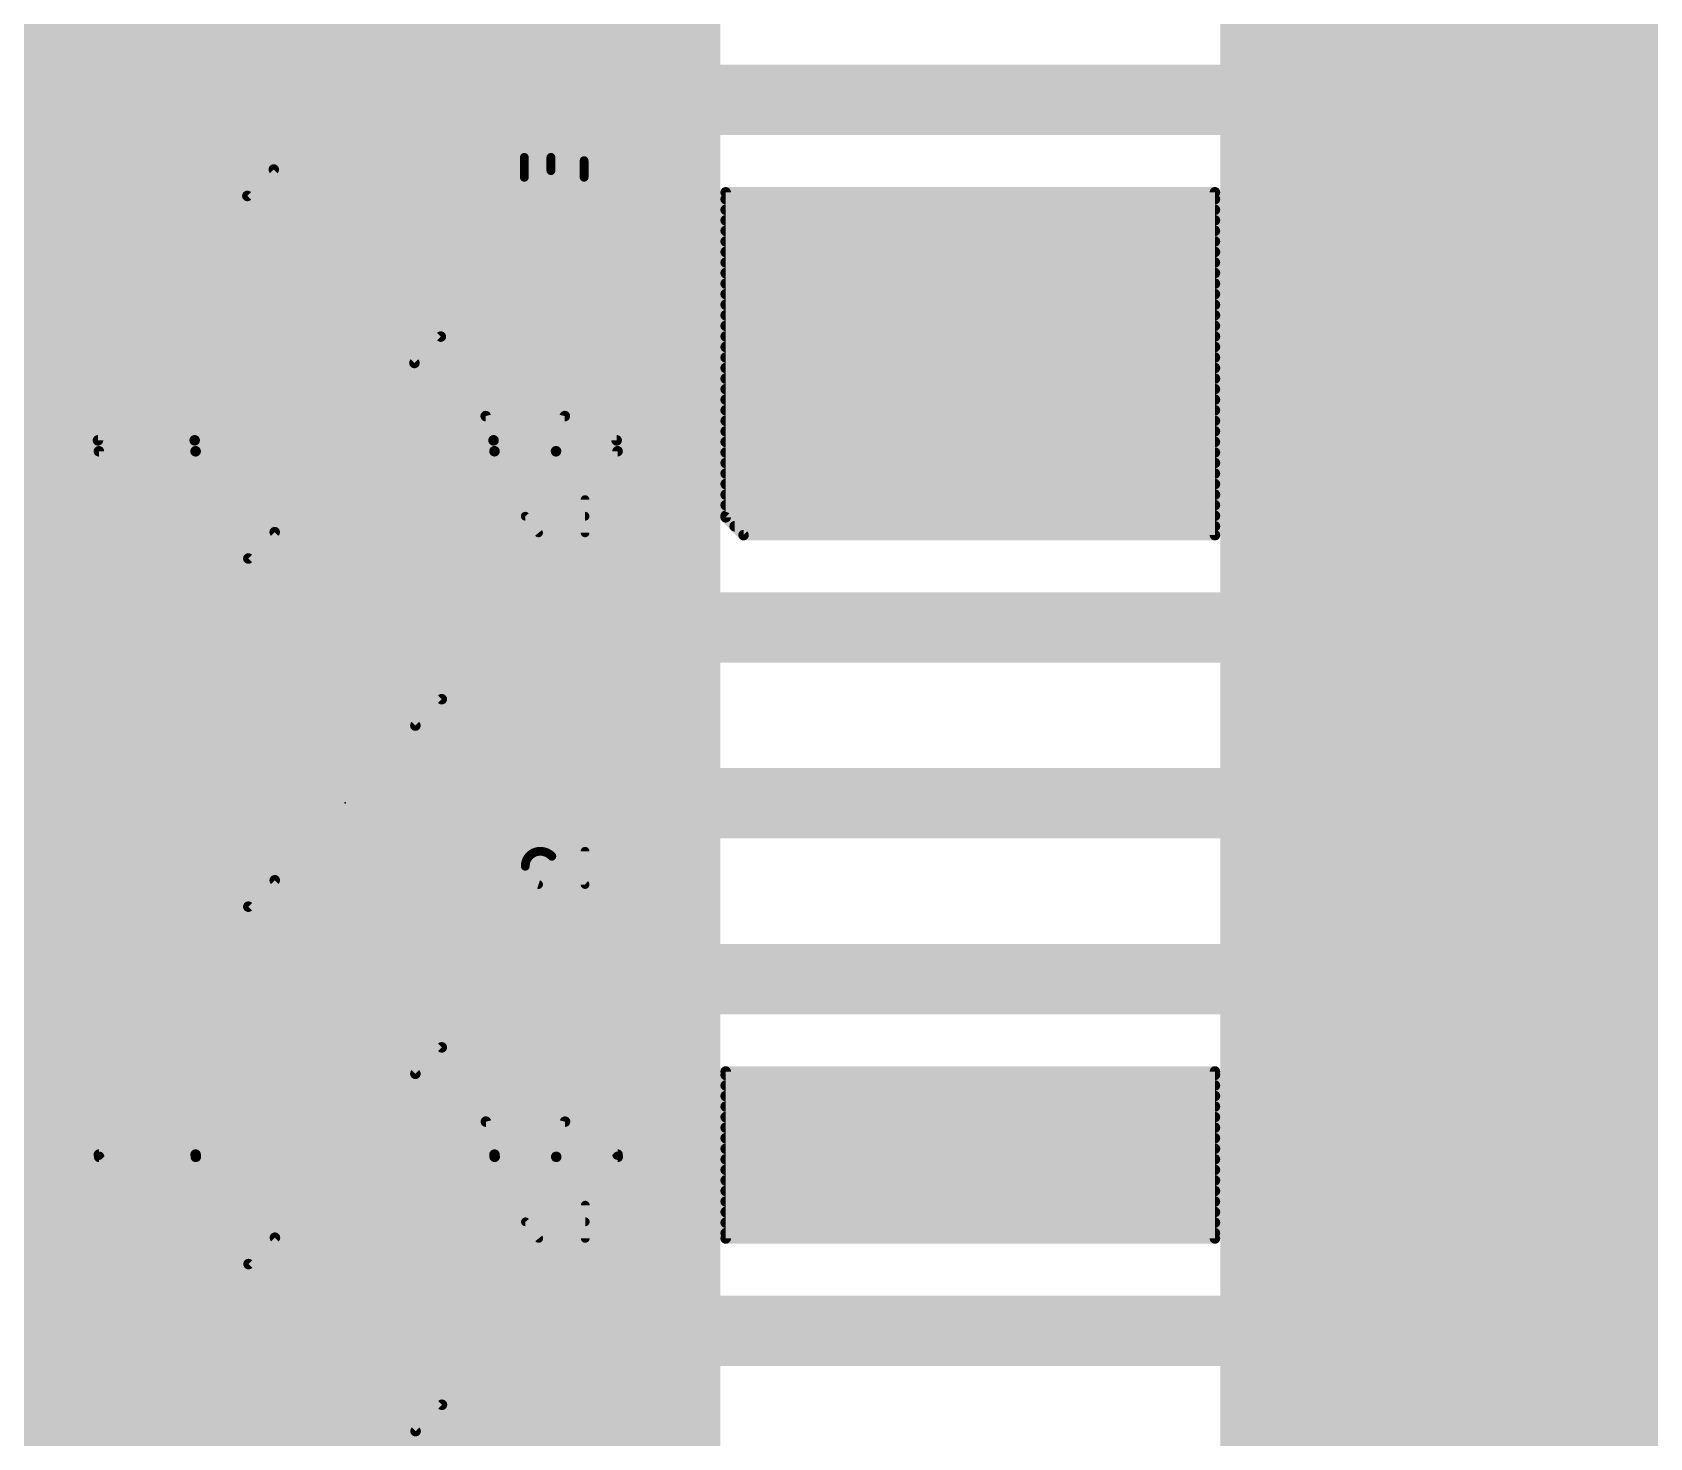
# Model space of a CAD drawing. Extents: x -14 to 106, y -12 to 107.
# Drawn here: x 24.67 to 48.03, y 26.76 to 47.06 of the extents above; entities that cross this region are included whole.
import ezdxf

# ---------------------------------------------------------------- set-up
doc = ezdxf.new("R2010")
doc.units = 0
for name, color, linetype in [('16', 132, 'CONTINUOUS'), ('17', 110, 'CONTINUOUS'), ('21', 253, 'CONTINUOUS'), ('23', 53, 'CONTINUOUS'), ('42', 132, 'CONTINUOUS'), ('51', 253, 'CONTINUOUS')]:
    doc.layers.add(name, color=color, linetype=linetype)

# ---------------------------------------------------------------- blocks, each defined once
blk = doc.blocks.new('RECT')
blk.add_solid([(-0.5, -0.5), (0.5, -0.5), (-0.5, 0.5), (0.5, 0.5)])
blk = doc.blocks.new('OFFSETP100')
at = {"const_width": 1}
blk.add_lwpolyline([(0, 0), (1, 0)], dxfattribs=at)
at = {"const_width": 0.5}
for points in [[(0, 0.25, 1), (0, -0.25)], [(1, -0.25, 1), (1, 0.25)]]:
    blk.add_lwpolyline(points, format="xyb", dxfattribs=at)
blk = doc.blocks.new('LONGP100')
at = {"const_width": 1}
blk.add_lwpolyline([(-0.5, 0), (0.5, 0)], dxfattribs=at)
at = {"const_width": 0.5}
for points in [[(-0.5, 0.25, 1), (-0.5, -0.25)], [(0.5, -0.25, 1), (0.5, 0.25)]]:
    blk.add_lwpolyline(points, format="xyb", dxfattribs=at)

msp = doc.modelspace()

# ---------------------------------------------------------------- linework, layer by layer
at = {"layer": '16'}
for points, const_width in [([(31.7748, 46.0872), (29.1734, 48.6886)], 1.016), ([(45.4055, 46.0872), (31.7748, 46.0872)], 1.016), ([(34.6858, 40.0593), (34.6858, 44.753)], 0.1524), ([(34.6858, 44.753), (41.7536, 44.753)], 0.1524), ([(34.6858, 44.6532), (41.7536, 44.6532)], 0.1524), ([(41.7536, 44.753), (41.7536, 39.8014)], 0.1524), ([(34.6858, 44.5008), (41.7536, 44.5008)], 0.1524), ([(34.6858, 44.3484), (41.7536, 44.3484)], 0.1524), ([(34.391, 38.4672), (29.1734, 43.6848)], 1.016), ([(34.6858, 44.196), (41.7536, 44.196)], 0.1524), ([(34.6858, 44.0436), (41.7536, 44.0436)], 0.1524), ([(34.6858, 43.8912), (41.7536, 43.8912)], 0.1524), ([(34.6858, 43.7388), (41.7536, 43.7388)], 0.1524), ([(34.6858, 43.5864), (41.7536, 43.5864)], 0.1524), ([(34.6858, 43.434), (41.7536, 43.434)], 0.1524), ([(34.6858, 43.2816), (41.7536, 43.2816)], 0.1524), ([(34.6858, 43.1292), (41.7536, 43.1292)], 0.1524), ([(34.6858, 42.9768), (41.7536, 42.9768)], 0.1524), ([(34.6858, 42.8244), (41.7536, 42.8244)], 0.1524), ([(34.6858, 42.672), (41.7536, 42.672)], 0.1524), ([(34.6858, 42.5196), (41.7536, 42.5196)], 0.1524), ([(34.6858, 42.3672), (41.7536, 42.3672)], 0.1524), ([(34.6858, 42.2148), (41.7536, 42.2148)], 0.1524), ([(34.6858, 42.0624), (41.7536, 42.0624)], 0.1524), ([(34.6858, 41.91), (41.7536, 41.91)], 0.1524), ([(34.6858, 41.7576), (41.7536, 41.7576)], 0.1524), ([(34.6858, 41.6052), (41.7536, 41.6052)], 0.1524), ([(34.6858, 41.4528), (41.7536, 41.4528)], 0.1524), ([(34.6858, 41.3004), (41.7536, 41.3004)], 0.1524), ([(34.6858, 41.148), (41.7536, 41.148)], 0.1524), ([(34.6858, 40.9956), (41.7536, 40.9956)], 0.1524), ([(34.6858, 40.8432), (41.7536, 40.8432)], 0.1524), ([(34.6858, 40.6908), (41.7536, 40.6908)], 0.1524), ([(34.6858, 40.5384), (41.7536, 40.5384)], 0.1524), ([(34.6858, 40.386), (41.7536, 40.386)], 0.1524), ([(34.6858, 40.2336), (41.7536, 40.2336)], 0.1524), ([(34.6858, 40.0812), (41.7536, 40.0812)], 0.1524), ([(34.9437, 39.8014), (34.6858, 40.0593)], 0.1524), ([(34.8163, 39.9288), (41.7536, 39.9288)], 0.1524), ([(41.7536, 39.8014), (34.9437, 39.8014)], 0.1524), ([(31.707, 35.9272), (29.1869, 38.4472)], 1.016), ([(45.4055, 38.4672), (34.391, 38.4672)], 1.016), ([(45.4055, 35.9272), (31.707, 35.9272)], 1.016), ([(29.2178, 33.3872), (29.1869, 33.418)], 1.016), ([(45.4055, 33.3872), (29.2178, 33.3872)], 1.016), ([(34.6858, 29.6414), (34.6858, 32.053)], 0.1524), ([(34.6858, 32.053), (41.7536, 32.053)], 0.1524), ([(34.6858, 32.004), (41.7536, 32.004)], 0.1524), ([(41.7536, 32.053), (41.7536, 29.6414)], 0.1524), ([(34.6858, 31.8516), (41.7536, 31.8516)], 0.1524), ([(34.6858, 31.6992), (41.7536, 31.6992)], 0.1524), ([(34.6858, 31.5468), (41.7536, 31.5468)], 0.1524), ([(34.6858, 31.3944), (41.7536, 31.3944)], 0.1524), ([(34.6858, 31.242), (41.7536, 31.242)], 0.1524), ([(34.6858, 31.0896), (41.7536, 31.0896)], 0.1524), ([(34.6858, 30.9372), (41.7536, 30.9372)], 0.1524), ([(34.6858, 30.7848), (41.7536, 30.7848)], 0.1524), ([(34.6858, 30.6324), (41.7536, 30.6324)], 0.1524), ([(34.6858, 30.48), (41.7536, 30.48)], 0.1524), ([(34.6858, 30.3276), (41.7536, 30.3276)], 0.1524), ([(34.6858, 30.1752), (41.7536, 30.1752)], 0.1524), ([(34.6858, 30.0228), (41.7536, 30.0228)], 0.1524), ([(34.6858, 29.8704), (41.7536, 29.8704)], 0.1524), ([(34.6858, 29.718), (41.7536, 29.718)], 0.1524), ([(41.7536, 29.6414), (34.6858, 29.6414)], 0.1524), ([(29.2418, 28.3072), (29.1899, 28.2552)], 1.016), ([(45.4055, 28.3072), (29.2418, 28.3072)], 1.016)]:
    msp.add_lwpolyline(points, dxfattribs=dict(at, const_width=const_width))
for points, const_width in [([(31.7748, 46.3412, 1), (31.7748, 45.8332)], 0.508), ([(31.5952, 45.9076, 1), (31.9544, 46.2668)], 0.508), ([(45.4055, 45.8332, 1), (45.4055, 46.3412)], 0.508), ([(34.7239, 44.753, 1), (34.6477, 44.753)], 0.0762), ([(34.6858, 44.7911, 1), (34.6858, 44.7149)], 0.0762), ([(34.6858, 44.6913, 1), (34.6858, 44.6151)], 0.0762), ([(41.7917, 44.753, 1), (41.7155, 44.753)], 0.0762), ([(41.7536, 44.7149, 1), (41.7536, 44.7911)], 0.0762), ([(41.7536, 44.6151, 1), (41.7536, 44.6913)], 0.0762), ([(34.6858, 44.5389, 1), (34.6858, 44.4627)], 0.0762), ([(34.6858, 44.3865, 1), (34.6858, 44.3103)], 0.0762), ([(41.7536, 44.4627, 1), (41.7536, 44.5389)], 0.0762), ([(41.7536, 44.3103, 1), (41.7536, 44.3865)], 0.0762), ([(29.353, 43.8644, 1), (28.9938, 43.5052)], 0.508), ([(34.6858, 44.2341, 1), (34.6858, 44.1579)], 0.0762), ([(41.7536, 44.1579, 1), (41.7536, 44.2341)], 0.0762), ([(34.6858, 44.0817, 1), (34.6858, 44.0055)], 0.0762), ([(34.6858, 43.9293, 1), (34.6858, 43.8531)], 0.0762), ([(41.7536, 44.0055, 1), (41.7536, 44.0817)], 0.0762), ([(41.7536, 43.8531, 1), (41.7536, 43.9293)], 0.0762), ([(34.6858, 43.7769, 1), (34.6858, 43.7007)], 0.0762), ([(41.7536, 43.7007, 1), (41.7536, 43.7769)], 0.0762), ([(34.6858, 43.6245, 1), (34.6858, 43.5483)], 0.0762), ([(34.6858, 43.4721, 1), (34.6858, 43.3959)], 0.0762), ([(41.7536, 43.5483, 1), (41.7536, 43.6245)], 0.0762), ([(41.7536, 43.3959, 1), (41.7536, 43.4721)], 0.0762), ([(34.6858, 43.3197, 1), (34.6858, 43.2435)], 0.0762), ([(41.7536, 43.2435, 1), (41.7536, 43.3197)], 0.0762), ([(34.6858, 43.1673, 1), (34.6858, 43.0911)], 0.0762), ([(34.6858, 43.0149, 1), (34.6858, 42.9387)], 0.0762), ([(41.7536, 43.0911, 1), (41.7536, 43.1673)], 0.0762), ([(41.7536, 42.9387, 1), (41.7536, 43.0149)], 0.0762), ([(34.6858, 42.8625, 1), (34.6858, 42.7863)], 0.0762), ([(41.7536, 42.7863, 1), (41.7536, 42.8625)], 0.0762), ([(34.6858, 42.7101, 1), (34.6858, 42.6339)], 0.0762), ([(34.6858, 42.5577, 1), (34.6858, 42.4815)], 0.0762), ([(41.7536, 42.6339, 1), (41.7536, 42.7101)], 0.0762), ([(41.7536, 42.4815, 1), (41.7536, 42.5577)], 0.0762), ([(34.6858, 42.4053, 1), (34.6858, 42.3291)], 0.0762), ([(34.6858, 42.2529, 1), (34.6858, 42.1767)], 0.0762), ([(41.7536, 42.3291, 1), (41.7536, 42.4053)], 0.0762), ([(41.7536, 42.1767, 1), (41.7536, 42.2529)], 0.0762), ([(34.6858, 42.1005, 1), (34.6858, 42.0243)], 0.0762), ([(41.7536, 42.0243, 1), (41.7536, 42.1005)], 0.0762), ([(34.6858, 41.9481, 1), (34.6858, 41.8719)], 0.0762), ([(34.6858, 41.7957, 1), (34.6858, 41.7195)], 0.0762), ([(41.7536, 41.8719, 1), (41.7536, 41.9481)], 0.0762), ([(41.7536, 41.7195, 1), (41.7536, 41.7957)], 0.0762), ([(34.6858, 41.6433, 1), (34.6858, 41.5671)], 0.0762), ([(41.7536, 41.5671, 1), (41.7536, 41.6433)], 0.0762), ([(34.6858, 41.4909, 1), (34.6858, 41.4147)], 0.0762), ([(34.6858, 41.3385, 1), (34.6858, 41.2623)], 0.0762), ([(41.7536, 41.4147, 1), (41.7536, 41.4909)], 0.0762), ([(41.7536, 41.2623, 1), (41.7536, 41.3385)], 0.0762), ([(34.6858, 41.1861, 1), (34.6858, 41.1099)], 0.0762), ([(41.7536, 41.1099, 1), (41.7536, 41.1861)], 0.0762), ([(34.6858, 41.0337, 1), (34.6858, 40.9575)], 0.0762), ([(34.6858, 40.8813, 1), (34.6858, 40.8051)], 0.0762), ([(41.7536, 40.9575, 1), (41.7536, 41.0337)], 0.0762), ([(41.7536, 40.8051, 1), (41.7536, 40.8813)], 0.0762), ([(34.6858, 40.7289, 1), (34.6858, 40.6527)], 0.0762), ([(41.7536, 40.6527, 1), (41.7536, 40.7289)], 0.0762), ([(34.6858, 40.5765, 1), (34.6858, 40.5003)], 0.0762), ([(34.6858, 40.4241, 1), (34.6858, 40.3479)], 0.0762), ([(41.7536, 40.5003, 1), (41.7536, 40.5765)], 0.0762), ([(41.7536, 40.3479, 1), (41.7536, 40.4241)], 0.0762), ([(34.6858, 40.2717, 1), (34.6858, 40.1955)], 0.0762), ([(41.7536, 40.1955, 1), (41.7536, 40.2717)], 0.0762), ([(34.6858, 40.1193, 1), (34.6858, 40.0431)], 0.0762), ([(34.7127, 40.0862, 1), (34.6588, 40.0324)], 0.0762), ([(34.6477, 40.0593, 1), (34.7239, 40.0593)], 0.0762), ([(34.8163, 39.9669, 1), (34.8163, 39.8907)], 0.0762), ([(41.7536, 40.0431, 1), (41.7536, 40.1193)], 0.0762), ([(41.7536, 39.8907, 1), (41.7536, 39.9669)], 0.0762), ([(34.9437, 39.8395, 1), (34.9437, 39.7633)], 0.0762), ([(34.9167, 39.7745, 1), (34.9706, 39.8283)], 0.0762), ([(41.7155, 39.8014, 1), (41.7917, 39.8014)], 0.0762), ([(41.7536, 39.7633, 1), (41.7536, 39.8395)], 0.0762), ([(29.3665, 38.6268, 1), (29.0073, 38.2676)], 0.508), ([(34.391, 38.7212, 1), (34.391, 38.2132)], 0.508), ([(34.2114, 38.2876, 1), (34.5706, 38.6468)], 0.508), ([(45.4055, 38.2132, 1), (45.4055, 38.7212)], 0.508), ([(31.707, 36.1812, 1), (31.707, 35.6732)], 0.508), ([(31.5274, 35.7476, 1), (31.8866, 36.1068)], 0.508), ([(45.4055, 35.6732, 1), (45.4055, 36.1812)], 0.508), ([(29.3665, 33.5976, 1), (29.0073, 33.2384)], 0.508), ([(29.2178, 33.6412, 1), (29.2178, 33.1332)], 0.508), ([(45.4055, 33.1332, 1), (45.4055, 33.6412)], 0.508), ([(29.0382, 33.2076, 1), (29.3974, 33.5668)], 0.508), ([(34.7239, 32.053, 1), (34.6477, 32.053)], 0.0762), ([(34.6858, 32.0911, 1), (34.6858, 32.0149)], 0.0762), ([(34.6858, 32.0421, 1), (34.6858, 31.9659)], 0.0762), ([(41.7917, 32.053, 1), (41.7155, 32.053)], 0.0762), ([(41.7536, 32.0149, 1), (41.7536, 32.0911)], 0.0762), ([(41.7536, 31.9659, 1), (41.7536, 32.0421)], 0.0762), ([(34.6858, 31.8897, 1), (34.6858, 31.8135)], 0.0762), ([(34.6858, 31.7373, 1), (34.6858, 31.6611)], 0.0762), ([(41.7536, 31.8135, 1), (41.7536, 31.8897)], 0.0762), ([(41.7536, 31.6611, 1), (41.7536, 31.7373)], 0.0762), ([(34.6858, 31.5849, 1), (34.6858, 31.5087)], 0.0762), ([(41.7536, 31.5087, 1), (41.7536, 31.5849)], 0.0762), ([(34.6858, 31.4325, 1), (34.6858, 31.3563)], 0.0762), ([(34.6858, 31.2801, 1), (34.6858, 31.2039)], 0.0762), ([(41.7536, 31.3563, 1), (41.7536, 31.4325)], 0.0762), ([(41.7536, 31.2039, 1), (41.7536, 31.2801)], 0.0762), ([(34.6858, 31.1277, 1), (34.6858, 31.0515)], 0.0762), ([(41.7536, 31.0515, 1), (41.7536, 31.1277)], 0.0762), ([(34.6858, 30.9753, 1), (34.6858, 30.8991)], 0.0762), ([(34.6858, 30.8229, 1), (34.6858, 30.7467)], 0.0762), ([(41.7536, 30.8991, 1), (41.7536, 30.9753)], 0.0762), ([(41.7536, 30.7467, 1), (41.7536, 30.8229)], 0.0762), ([(34.6858, 30.6705, 1), (34.6858, 30.5943)], 0.0762), ([(41.7536, 30.5943, 1), (41.7536, 30.6705)], 0.0762), ([(34.6858, 30.5181, 1), (34.6858, 30.4419)], 0.0762), ([(34.6858, 30.3657, 1), (34.6858, 30.2895)], 0.0762), ([(41.7536, 30.4419, 1), (41.7536, 30.5181)], 0.0762), ([(41.7536, 30.2895, 1), (41.7536, 30.3657)], 0.0762), ([(34.6858, 30.2133, 1), (34.6858, 30.1371)], 0.0762), ([(41.7536, 30.1371, 1), (41.7536, 30.2133)], 0.0762), ([(34.6858, 30.0609, 1), (34.6858, 29.9847)], 0.0762), ([(34.6858, 29.9085, 1), (34.6858, 29.8323)], 0.0762), ([(41.7536, 29.9847, 1), (41.7536, 30.0609)], 0.0762), ([(41.7536, 29.8323, 1), (41.7536, 29.9085)], 0.0762), ([(34.6858, 29.7561, 1), (34.6858, 29.6799)], 0.0762), ([(34.6858, 29.6795, 1), (34.6858, 29.6033)], 0.0762), ([(34.6477, 29.6414, 1), (34.7239, 29.6414)], 0.0762), ([(41.7155, 29.6414, 1), (41.7917, 29.6414)], 0.0762), ([(41.7536, 29.6799, 1), (41.7536, 29.7561)], 0.0762), ([(41.7536, 29.6033, 1), (41.7536, 29.6795)], 0.0762), ([(29.2418, 28.5612, 1), (29.2418, 28.0532)], 0.508), ([(29.4214, 28.1276, 1), (29.0622, 28.4868)], 0.508), ([(45.4055, 28.0532, 1), (45.4055, 28.5612)], 0.508), ([(29.0103, 28.4349, 1), (29.3695, 28.0756)], 0.508)]:
    msp.add_lwpolyline(points, format="xyb", dxfattribs=dict(at, const_width=const_width))
at = {"layer": '21'}
for points, const_width in [([(43.7955, 24.3972), (43.7955, 75.3972)], 0.127), ([(25.6174, 56.207), (25.6174, 41.1702)], 0.1524), ([(27.0144, 56.207), (27.0144, 41.1702)], 0.1524), ([(31.3324, 56.207), (31.3324, 41.1702)], 0.1524), ([(33.1104, 41.1702), (33.1104, 56.207)], 0.1524), ([(31.7769, 44.9704), (31.7769, 45.2582)], 0.127), ([(32.1607, 45.2582), (32.1607, 45.0663)], 0.127), ([(32.6405, 44.9704), (32.6405, 45.2103)], 0.127), ([(32.3619, 41.5206), (31.2189, 41.5206)], 0.1524), ([(31.2189, 41.5206), (31.3459, 41.0126)], 0.1524), ([(32.2349, 41.0126), (32.3619, 41.5206)], 0.1524), ([(27.0144, 41.1702), (25.6174, 41.1702)], 0.1524), ([(31.3324, 41.1702), (27.0144, 41.1702)], 0.1524), ([(33.1104, 41.1702), (31.3324, 41.1702)], 0.1524), ([(25.6309, 41.0126), (27.0279, 41.0126)], 0.1524), ([(25.6309, 41.0126), (25.6309, 30.8526)], 0.1524), ([(27.0279, 41.0126), (27.0279, 30.8526)], 0.1524), ([(27.0279, 41.0126), (31.3459, 41.0126)], 0.1524), ([(31.3459, 41.0126), (32.2349, 41.0126)], 0.1524), ([(31.3459, 41.0126), (31.3459, 30.8526)], 0.1524), ([(32.2349, 41.0126), (33.1239, 41.0126)], 0.1524), ([(33.1239, 30.8526), (33.1239, 41.0126)], 0.1524), ([(32.654, 39.8344), (32.654, 40.3141)], 0.127), ([(31.9823, 39.8344), (31.7904, 40.0742)], 0.127), ([(31.7904, 40.0742), (32.654, 40.0742)], 0.127), ([(32.654, 34.7544), (32.654, 35.2341)], 0.127), ([(32.1743, 35.1622), (32.654, 34.7544)], 0.127), ([(32.3649, 31.3286), (31.2219, 31.3286)], 0.1524), ([(31.2219, 31.3286), (31.3489, 30.8206)], 0.1524), ([(32.2379, 30.8206), (32.3649, 31.3286)], 0.1524), ([(27.0279, 30.8526), (25.6309, 30.8526)], 0.1524), ([(25.6339, 30.8206), (27.0309, 30.8206)], 0.1524), ([(25.6339, 30.8206), (25.6339, 20.6606)], 0.1524), ([(31.3459, 30.8526), (27.0279, 30.8526)], 0.1524), ([(27.0309, 30.8206), (27.0309, 20.6606)], 0.1524), ([(27.0309, 30.8206), (31.3489, 30.8206)], 0.1524), ([(33.1239, 30.8526), (31.3459, 30.8526)], 0.1524), ([(31.3489, 30.8206), (32.2379, 30.8206)], 0.1524), ([(31.3489, 30.8206), (31.3489, 20.6606)], 0.1524), ([(32.2379, 30.8206), (33.1269, 30.8206)], 0.1524), ([(33.1269, 20.6606), (33.1269, 30.8206)], 0.1524), ([(32.657, 29.6424), (32.657, 30.1221)], 0.127), ([(31.9853, 29.6424), (31.7934, 29.8823)], 0.127), ([(31.7934, 29.8823), (32.657, 29.8823)], 0.127)]:
    msp.add_lwpolyline(points, dxfattribs=dict(at, const_width=const_width))
for points, const_width in [([(32.1607, 45.2582, 1), (31.7769, 45.2582)], 0.127), ([(32.6405, 45.2103, 1), (32.1607, 45.2103)], 0.127), ([(31.8086, 45.2582, 1), (31.7451, 45.2582)], 0.0635), ([(31.7451, 45.2582, 1), (31.8086, 45.2582)], 0.0635), ([(32.1925, 45.2582, 1), (32.129, 45.2582)], 0.0635), ([(32.129, 45.2582, 1), (32.1925, 45.2582)], 0.0635), ([(32.129, 45.2103, 1), (32.1925, 45.2103)], 0.0635), ([(32.129, 45.0663, 1), (32.1925, 45.0663)], 0.0635), ([(32.6722, 45.2103, 1), (32.6087, 45.2103)], 0.0635), ([(32.6087, 45.2103, 1), (32.6722, 45.2103)], 0.0635), ([(31.7451, 44.9704, 1), (31.8086, 44.9704)], 0.0635), ([(32.6087, 44.9704, 1), (32.6722, 44.9704)], 0.0635), ([(32.2214, 43.1768, 1), (32.2214, 44.1928, 1), (32.2214, 43.1768)], 0.1524), ([(31.2189, 41.5587, 1), (31.2189, 41.4825)], 0.0762), ([(31.2559, 41.5299, 1), (31.182, 41.5114)], 0.0762), ([(32.3989, 41.5114, 1), (32.325, 41.5299)], 0.0762), ([(32.3619, 41.4825, 1), (32.3619, 41.5587)], 0.0762), ([(25.6174, 41.2083, 1), (25.6174, 41.1321)], 0.0762), ([(25.5793, 41.1702, 1), (25.6555, 41.1702)], 0.0762), ([(27.0144, 41.2083, 1), (27.0144, 41.1321)], 0.0762), ([(26.9763, 41.1702, 1), (27.0525, 41.1702)], 0.0762), ([(27.0144, 41.1321, 1), (27.0144, 41.2083)], 0.0762), ([(31.3324, 41.2083, 1), (31.3324, 41.1321)], 0.0762), ([(31.2943, 41.1702, 1), (31.3705, 41.1702)], 0.0762), ([(31.3324, 41.1321, 1), (31.3324, 41.2083)], 0.0762), ([(33.0723, 41.1702, 1), (33.1485, 41.1702)], 0.0762), ([(33.1104, 41.1321, 1), (33.1104, 41.2083)], 0.0762), ([(25.6309, 41.0507, 1), (25.6309, 40.9745)], 0.0762), ([(25.669, 41.0126, 1), (25.5928, 41.0126)], 0.0762), ([(27.066, 41.0126, 1), (26.9898, 41.0126)], 0.0762), ([(27.0279, 41.0507, 1), (27.0279, 40.9745)], 0.0762), ([(27.0279, 40.9745, 1), (27.0279, 41.0507)], 0.0762), ([(31.3459, 41.0507, 1), (31.3459, 40.9745)], 0.0762), ([(31.384, 41.0126, 1), (31.3078, 41.0126)], 0.0762), ([(31.309, 41.0034, 1), (31.3829, 41.0219)], 0.0762), ([(31.3459, 40.9745, 1), (31.3459, 41.0507)], 0.0762), ([(32.2349, 41.0507, 1), (32.2349, 40.9745)], 0.0762), ([(32.198, 41.0219, 1), (32.2719, 41.0034)], 0.0762), ([(32.2349, 40.9745, 1), (32.2349, 41.0507)], 0.0762), ([(33.162, 41.0126, 1), (33.0858, 41.0126)], 0.0762), ([(33.1239, 40.9745, 1), (33.1239, 41.0507)], 0.0762), ([(32.6858, 40.3141, 1), (32.6223, 40.3141)], 0.0635), ([(31.8152, 40.0941, 1), (31.7656, 40.0544)], 0.0635), ([(31.7904, 40.106, 1), (31.7904, 40.0425)], 0.0635), ([(32.654, 40.0425, 1), (32.654, 40.106)], 0.0635), ([(31.9575, 39.8145, 1), (32.0071, 39.8542)], 0.0635), ([(32.6223, 39.8344, 1), (32.6858, 39.8344)], 0.0635), ([(32.2349, 37.9392, 1), (32.2349, 38.9552, 1), (32.2349, 37.9392)], 0.1524), ([(32.0063, 35.2341, 0.4142), (31.7904, 35.0182)], 0.127), ([(32.0063, 35.2659, 1), (32.0063, 35.2024)], 0.0635), ([(32.1743, 35.1622, 0.2053), (32.0063, 35.2341)], 0.127), ([(32.0063, 35.2024, 1), (32.0063, 35.2659)], 0.0635), ([(32.6858, 35.2341, 1), (32.6223, 35.2341)], 0.0635), ([(31.7904, 35.0182, 0.3252), (31.9823, 34.7544)], 0.127), ([(31.8222, 35.0182, 1), (31.7587, 35.0182)], 0.0635), ([(31.7587, 35.0182, 1), (31.8222, 35.0182)], 0.0635), ([(32.1948, 35.1864, 1), (32.1537, 35.138)], 0.0635), ([(32.1513, 35.1403, 1), (32.1972, 35.1841)], 0.0635), ([(31.9726, 34.7241, 1), (31.9921, 34.7846)], 0.0635), ([(32.6223, 34.7544, 1), (32.6858, 34.7544)], 0.0635), ([(32.6335, 34.7302, 1), (32.6746, 34.7785)], 0.0635), ([(32.2349, 32.91, 1), (32.2349, 33.926, 1), (32.2349, 32.91)], 0.1524), ([(31.2219, 31.3667, 1), (31.2219, 31.2905)], 0.0762), ([(31.2588, 31.3379, 1), (31.1849, 31.3194)], 0.0762), ([(32.4018, 31.3194, 1), (32.3279, 31.3379)], 0.0762), ([(32.3649, 31.2905, 1), (32.3649, 31.3667)], 0.0762), ([(25.6309, 30.8907, 1), (25.6309, 30.8145)], 0.0762), ([(25.5928, 30.8526, 1), (25.669, 30.8526)], 0.0762), ([(25.6339, 30.8587, 1), (25.6339, 30.7825)], 0.0762), ([(25.672, 30.8206, 1), (25.5958, 30.8206)], 0.0762), ([(27.0279, 30.8907, 1), (27.0279, 30.8145)], 0.0762), ([(26.9898, 30.8526, 1), (27.066, 30.8526)], 0.0762), ([(27.069, 30.8206, 1), (26.9928, 30.8206)], 0.0762), ([(27.0309, 30.8587, 1), (27.0309, 30.7825)], 0.0762), ([(27.0279, 30.8145, 1), (27.0279, 30.8907)], 0.0762), ([(27.0309, 30.7825, 1), (27.0309, 30.8587)], 0.0762), ([(31.3459, 30.8907, 1), (31.3459, 30.8145)], 0.0762), ([(31.3078, 30.8526, 1), (31.384, 30.8526)], 0.0762), ([(31.3489, 30.8587, 1), (31.3489, 30.7825)], 0.0762), ([(31.387, 30.8206, 1), (31.3108, 30.8206)], 0.0762), ([(31.3119, 30.8114, 1), (31.3858, 30.8299)], 0.0762), ([(31.3459, 30.8145, 1), (31.3459, 30.8907)], 0.0762), ([(31.3489, 30.7825, 1), (31.3489, 30.8587)], 0.0762), ([(32.2379, 30.8587, 1), (32.2379, 30.7825)], 0.0762), ([(32.2009, 30.8299, 1), (32.2748, 30.8114)], 0.0762), ([(32.2379, 30.7825, 1), (32.2379, 30.8587)], 0.0762), ([(33.0858, 30.8526, 1), (33.162, 30.8526)], 0.0762), ([(33.165, 30.8206, 1), (33.0888, 30.8206)], 0.0762), ([(33.1239, 30.8145, 1), (33.1239, 30.8907)], 0.0762), ([(33.1269, 30.7825, 1), (33.1269, 30.8587)], 0.0762), ([(32.6887, 30.1221, 1), (32.6252, 30.1221)], 0.0635), ([(31.8182, 29.9021, 1), (31.7686, 29.8624)], 0.0635), ([(31.7934, 29.914, 1), (31.7934, 29.8505)], 0.0635), ([(32.657, 29.8505, 1), (32.657, 29.914)], 0.0635), ([(31.9605, 29.6225, 1), (32.0101, 29.6622)], 0.0635), ([(32.6252, 29.6424, 1), (32.6887, 29.6424)], 0.0635), ([(32.2379, 27.7472, 1), (32.2379, 28.7632, 1), (32.2379, 27.7472)], 0.1524)]:
    msp.add_lwpolyline(points, format="xyb", dxfattribs=dict(at, const_width=const_width))
at = {"layer": '23'}
msp.add_point((29.1869, 35.9326), dxfattribs=at)
at = {"layer": '51'}
for points, const_width in [([(29.1734, 46.9106, 1), (29.1734, 50.4666, 1), (29.1734, 46.9106)], 0.1524), ([(29.1734, 41.9068, 1), (29.1734, 45.4628, 1), (29.1734, 41.9068)], 0.1524), ([(28.1843, 45.1088, 1), (28.1304, 45.0549)], 0.0762), ([(28.1843, 45.0549, 1), (28.1304, 45.1088)], 0.0762), ([(28.2651, 44.8086, 1), (28.0496, 44.5931)], 0.3048), ([(27.8033, 44.7278, 1), (27.7494, 44.6739)], 0.0762), ([(27.7494, 44.7278, 1), (27.8033, 44.6739)], 0.0762), ([(30.0816, 42.5611, 1), (30.2971, 42.7766)], 0.3048), ([(30.5973, 42.6419, 1), (30.5434, 42.6958)], 0.0762), ([(30.5434, 42.6419, 1), (30.5973, 42.6958)], 0.0762), ([(30.1624, 42.3148, 1), (30.2163, 42.2609)], 0.0762), ([(30.1624, 42.2609, 1), (30.2163, 42.3148)], 0.0762), ([(29.1869, 36.6692, 1), (29.1869, 40.2252, 1), (29.1869, 36.6692)], 0.1524), ([(28.2787, 39.571, 1), (28.0632, 39.3555)], 0.3048), ([(28.1979, 39.8712, 1), (28.144, 39.8173)], 0.0762), ([(28.1979, 39.8173, 1), (28.144, 39.8712)], 0.0762), ([(27.8169, 39.4902, 1), (27.763, 39.4363)], 0.0762), ([(27.763, 39.4902, 1), (27.8169, 39.4363)], 0.0762), ([(30.0952, 37.3235, 1), (30.3107, 37.539)], 0.3048), ([(30.6109, 37.4043, 1), (30.557, 37.4582)], 0.0762), ([(30.557, 37.4043, 1), (30.6109, 37.4582)], 0.0762), ([(30.176, 37.0772, 1), (30.2299, 37.0233)], 0.0762), ([(30.176, 37.0233, 1), (30.2299, 37.0772)], 0.0762), ([(29.1869, 31.64, 1), (29.1869, 35.196, 1), (29.1869, 31.64)], 0.1524), ([(28.1979, 34.842, 1), (28.144, 34.7881)], 0.0762), ([(28.1979, 34.7881, 1), (28.144, 34.842)], 0.0762), ([(28.2787, 34.5418, 1), (28.0632, 34.3263)], 0.3048), ([(27.8169, 34.461, 1), (27.763, 34.4071)], 0.0762), ([(27.763, 34.461, 1), (27.8169, 34.4071)], 0.0762), ([(30.0952, 32.2943, 1), (30.3107, 32.5098)], 0.3048), ([(30.6109, 32.3751, 1), (30.557, 32.429)], 0.0762), ([(30.557, 32.3751, 1), (30.6109, 32.429)], 0.0762), ([(30.176, 32.048, 1), (30.2299, 31.9941)], 0.0762), ([(30.176, 31.9941, 1), (30.2299, 32.048)], 0.0762), ([(29.1899, 26.4772, 1), (29.1899, 30.0332, 1), (29.1899, 26.4772)], 0.1524), ([(28.2008, 29.6792, 1), (28.1469, 29.6253)], 0.0762), ([(28.2008, 29.6253, 1), (28.1469, 29.6792)], 0.0762), ([(28.2816, 29.379, 1), (28.0661, 29.1635)], 0.3048), ([(27.8198, 29.2982, 1), (27.7659, 29.2443)], 0.0762), ([(27.7659, 29.2982, 1), (27.8198, 29.2443)], 0.0762), ([(30.0981, 27.1315, 1), (30.3136, 27.347)], 0.3048), ([(30.6138, 27.2123, 1), (30.5599, 27.2662)], 0.0762), ([(30.5599, 27.2123, 1), (30.6138, 27.2662)], 0.0762), ([(30.1789, 26.8852, 1), (30.2328, 26.8313)], 0.0762), ([(30.1789, 26.8313, 1), (30.2328, 26.8852)], 0.0762)]:
    msp.add_lwpolyline(points, format="xyb", dxfattribs=dict(at, const_width=const_width))
for points, const_width in [([(28.1574, 45.0818), (27.7764, 44.7008)], 0.1524), ([(28.1574, 45.0818), (30.5704, 42.6688)], 0.1524), ([(28.1574, 44.7008), (30.1894, 42.6688)], 0.6096), ([(27.7764, 44.7008), (30.1894, 42.2878)], 0.1524), ([(30.5704, 42.6688), (30.1894, 42.2878)], 0.1524), ([(28.1709, 39.8442), (27.7899, 39.4632)], 0.1524), ([(28.1709, 39.4632), (30.2029, 37.4312)], 0.6096), ([(28.1709, 39.8442), (30.5839, 37.4312)], 0.1524), ([(27.7899, 39.4632), (30.2029, 37.0502)], 0.1524), ([(30.5839, 37.4312), (30.2029, 37.0502)], 0.1524), ([(28.1709, 34.815), (27.7899, 34.434)], 0.1524), ([(28.1709, 34.815), (30.5839, 32.402)], 0.1524), ([(28.1709, 34.434), (30.2029, 32.402)], 0.6096), ([(27.7899, 34.434), (30.2029, 32.021)], 0.1524), ([(30.5839, 32.402), (30.2029, 32.021)], 0.1524), ([(28.1739, 29.6522), (27.7929, 29.2712)], 0.1524), ([(28.1739, 29.6522), (30.5869, 27.2392)], 0.1524), ([(28.1739, 29.2712), (30.2059, 27.2392)], 0.6096), ([(27.7929, 29.2712), (30.2059, 26.8582)], 0.1524), ([(30.5869, 27.2392), (30.2059, 26.8582)], 0.1524)]:
    msp.add_lwpolyline(points, dxfattribs=dict(at, const_width=const_width))

# ---------------------------------------------------------------- block references
at = {"layer": '17', "xscale": 1.65, "yscale": 1.65, "rotation": 180}
for p in [(45.4055, 46.0872), (45.4055, 46.0872), (45.4055, 43.5472), (45.4055, 43.5472), (45.4055, 41.0072), (45.4055, 41.0072), (45.4055, 38.4672), (45.4055, 38.4672), (45.4055, 35.9272), (45.4055, 35.9272), (45.4055, 33.3872), (45.4055, 33.3872), (45.4055, 30.8472), (45.4055, 30.8472), (45.4055, 28.3072), (45.4055, 28.3072)]:
    msp.add_blockref('OFFSETP100', p, dxfattribs=at)
at = {"layer": '17', "xscale": 1.9812, "yscale": 1.9812}
for p in [(29.1734, 43.6848), (29.1734, 43.6848), (29.1869, 38.4472), (29.1869, 38.4472), (29.1869, 33.418), (29.1869, 33.418), (29.1899, 28.2552), (29.1899, 28.2552)]:
    msp.add_blockref('LONGP100', p, dxfattribs=at)
at = {"layer": '21', "xscale": 0.762, "yscale": 3.81, "rotation": 270}
for p in [(29.1734, 46.174), (29.1869, 35.9326)]:
    msp.add_blockref('RECT', p, dxfattribs=at)
at = {"layer": '42'}
for p, xscale, yscale in [((29.3305, 49.1111), 10.5582, 58.7698), ((54.0519, 50.3943), 24.4443, 55.2374)]:
    msp.add_blockref('RECT', p, dxfattribs=dict(at, xscale=xscale, yscale=yscale))

doc.saveas('drawing.dxf')
